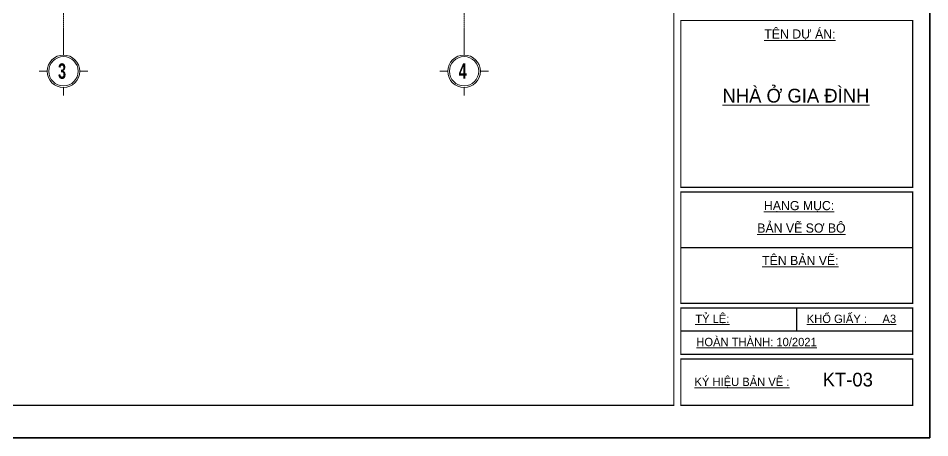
# Model space of a CAD drawing. Header units: millimetres. Extents: x 1336014 to 2939047, y -333549 to -60566.
# Drawn here: x 1401429 to 1413217, y -109720 to -104290 of the extents above; entities that cross this region are included whole.
import ezdxf
from ezdxf.enums import TextEntityAlignment as Align

# ---------------------------------------------------------------- set-up
doc = ezdxf.new("R2010")
doc.units = ezdxf.units.MM
doc.header["$MEASUREMENT"] = 0
doc.linetypes.add('CENTER2', pattern=[1.125, 0.75, -0.125, 0.125, -0.125])
for name, color, linetype, lineweight in [('05.Text', 253, 'Continuous', 18), ('10.truc', 250, 'CENTER2', 20), ('11.Khung bo', 32, 'Continuous', 50), ('12.Khung', 36, 'Continuous', 25)]:
    doc.layers.add(name, color=color, linetype=linetype, lineweight=lineweight)
doc.layers.add('Tpl_Bound', color=1, linetype='Continuous', plot=False)
doc.styles.add('AVANTHB', font='')
doc.styles.add('VnAvantH', font='')
doc.styles.get('AVANTHB').set_extended_font_data('.VnAvantH', bold=True)
doc.styles.get('VnAvantH').set_extended_font_data('.VnAvantH')

# ---------------------------------------------------------------- blocks, each defined once
blk = doc.blocks.new('100')
at = {"layer": '11.Khung bo', "const_width": 26.7}
for points in [[(1860913, -945240), (1860913, -916940), (1896063, -916940), (1896063, -945240)], [(1860913, -945240), (1860913, -916940), (1896063, -916940), (1896063, -945240)], [(1860913, -945240), (1860913, -916940), (1896063, -916940), (1896063, -945240)], [(1896213, -940540), (1901213, -940540), (1901213, -936940), (1896213, -936940)], [(1896213, -940540), (1901213, -940540), (1901213, -936940), (1896213, -936940)], [(1896213, -940540), (1901213, -940540), (1901213, -936940), (1896213, -936940)], [(1896213, -943040), (1901213, -943040), (1901213, -940640), (1896213, -940640)], [(1896213, -943040), (1901213, -943040), (1901213, -940640), (1896213, -940640)], [(1896213, -943040), (1901213, -943040), (1901213, -940640), (1896213, -940640)], [(1896213, -944140), (1901213, -944140), (1901213, -943140), (1896213, -943140)], [(1896213, -944140), (1901213, -944140), (1901213, -943140), (1896213, -943140)], [(1896213, -944140), (1901213, -944140), (1901213, -943140), (1896213, -943140)], [(1896213, -945240), (1901213, -945240), (1901213, -944240), (1896213, -944240)], [(1896213, -945240), (1901213, -945240), (1901213, -944240), (1896213, -944240)], [(1896213, -945240), (1901213, -945240), (1901213, -944240), (1896213, -944240)]]:
    blk.add_lwpolyline(points, close=True, dxfattribs=at)
at = {"layer": '12.Khung'}
for p, q in [((1901213, -941840), (1896213, -941840)), ((1901213, -941840), (1896213, -941840)), ((1901213, -941840), (1896213, -941840)), ((1898713, -943640), (1898713, -943140)), ((1898713, -943640), (1898713, -943140)), ((1898713, -943640), (1898713, -943140)), ((1901213, -943640), (1896213, -943640)), ((1901213, -943640), (1896213, -943640)), ((1901213, -943640), (1896213, -943640))]:
    blk.add_line(p, q, dxfattribs=at)
blk.add_lwpolyline([(1901579, -945940), (1901579, -916240), (1859580, -916240), (1859580, -945940)], close=True, dxfattribs=at)
blk.add_lwpolyline([(1901579, -945940), (1901579, -916240), (1859580, -916240), (1859580, -945940)], close=True, dxfattribs=at)
blk.add_lwpolyline([(1901579, -945940), (1901579, -916240), (1859580, -916240), (1859580, -945940)], close=True, dxfattribs=at)
at = {"layer": '05.Text', "style": 'VnAvantH'}
for s, height, p in [('%%Utªn Dù ¸N:', 198, (1898013, -937329)), ('%%Unhµ ë gia ®×nh', 297, (1897112, -938709)), ('%%Uh¹ng môc:', 198, (1898005, -941030)), ('%%Uh¹ng môc:', 198, (1898005, -941030)), ('%%Uh¹ng môc:', 198, (1898005, -941030)), ('%%Ub¶n vÏ s¬ bé', 198, (1897861, -941515)), ('%%Ub¶n vÏ s¬ bé', 198, (1897861, -941515)), ('%%Ub¶n vÏ s¬ bé', 198, (1897861, -941515)), ('%%Utªn b¶n vÏ:', 198, (1897966, -942216)), ('%%Utªn b¶n vÏ:', 198, (1897966, -942216)), ('%%Utªn b¶n vÏ:', 198, (1897966, -942216)), ('%%Utû lÖ:', 180, (1896525, -943464)), ('%%UKHæ GIÊY :     A3', 180, (1898928, -943464)), ('%%Uhoµn thµnh: 10/2021', 180, (1896548, -943964)), ('%%Uký hiÖu b¶n vÏ :', 180, (1896508, -944823))]:
    blk.add_text(s, height=height, dxfattribs=at).set_placement(p)
blk = doc.blocks.new('DANHTRUC')
for p, q in [((980383, -947347), (980383, -947137)), ((979963, -947767), (979753, -947767)), ((980803, -947767), (981013, -947767)), ((980383, -948187), (980383, -948397))]:
    blk.add_line(p, q)
for radius in [420, 380]:
    blk.add_circle((980383, -947767), radius)

msp = doc.modelspace()

# ---------------------------------------------------------------- linework, layer by layer
at = {"layer": '10.truc'}
for p, q in [((1402014.3, -95131), (1402014.3, -104661.3)), ((1407195.3, -95131), (1407195.3, -104661.3))]:
    msp.add_line(p, q, dxfattribs=at)
at = {"layer": 'Tpl_Bound', "color": 1}
msp.add_lwpolyline([(1388017.3, -109719.8), (1388017.3, -91900), (1413217, -91900), (1413217, -109719.8)], close=True, dxfattribs=at)

# ---------------------------------------------------------------- block references
at = {"layer": '05.Text'}
for name, p, xscale, yscale, zscale in [('100', (272269.5, 457844.1), 0.6, 0.6, 0.6), ('DANHTRUC', (911822.6, 368906.9), 0.5, 0.5, 0.5), ('DANHTRUC', (917003.6, 368906.9), 0.5, 0.5, 0.5)]:
    msp.add_blockref(name, p, dxfattribs=dict(at, xscale=xscale, yscale=yscale, zscale=zscale))

# ---------------------------------------------------------------- texts
at = {"layer": '05.Text', "style": 'AVANTHB', "width": 0.7}
for s, p in [('3', (1401943.5, -105074)), ('4', (1407124.5, -105074))]:
    msp.add_text(s, height=200, dxfattribs=at).set_placement(p)
at = {"layer": '05.Text', "style": 'VnAvantH'}
msp.add_text('KT-03', height=178.2, dxfattribs=at).set_placement((1412481.3, -109055.9), align=Align.RIGHT)

doc.saveas('drawing.dxf')
